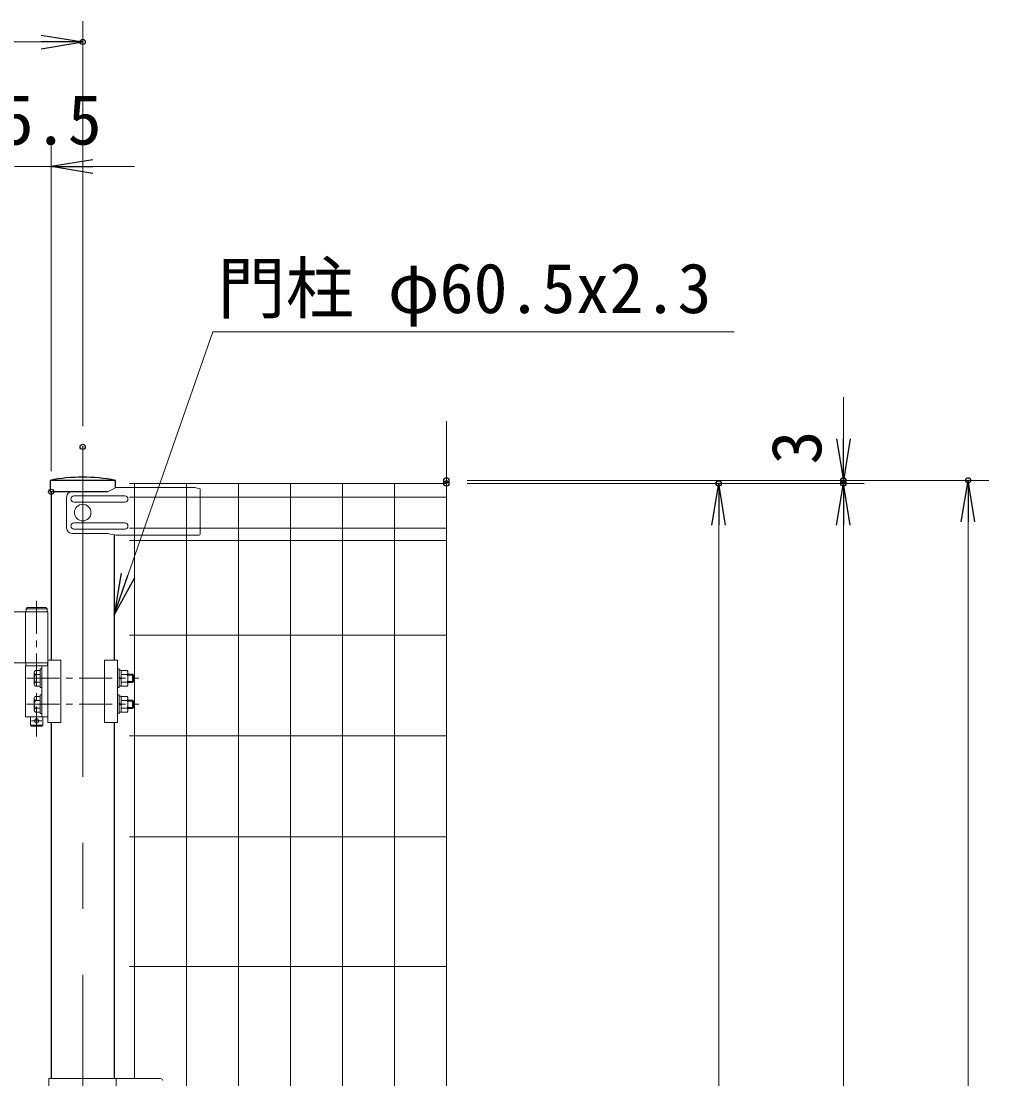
# Model space of a CAD drawing. Units: millimetres, scale not verified. Extents: x -4200 to 4200, y -2970 to 2970.
# Drawn here: x -1643 to -712, y 620 to 1638 of the extents above; entities that cross this region are included whole.
import ezdxf
from ezdxf.enums import TextEntityAlignment as Align

# ---------------------------------------------------------------- set-up
doc = ezdxf.new("R2010")
doc.units = ezdxf.units.MM
doc.header["$LTSCALE"] = 10
doc.header["$PDMODE"] = 32
doc.header["$PDSIZE"] = 5
doc.linetypes.add('USER1', pattern=[50.8, 31.75, -6.35, 6.35, -6.35])
for name, color, linetype, lineweight in [('0-3_D-STR1', 1, 'Continuous', 25), ('0-4_D-BMK', 2, 'USER1', 13), ('0-5_D-STR-DIM', 7, 'Continuous', 13), ('0-7_Defpoints', 6, 'Continuous', 25), ('0-8_D-STR3', 3, 'Continuous', 13), ('0-A_D-STR-TXT', 7, 'Continuous', 13), ('0-C_D-STR2', 7, 'Continuous', 13)]:
    doc.layers.add(name, color=color, linetype=linetype, lineweight=lineweight)
doc.layers.add('0-6_0', color=7, linetype='Continuous')
doc.styles.add('ＭＳ ゴシック', font='')
doc.styles.get('ＭＳ ゴシック').set_extended_font_data('MS Gothic')

# ---------------------------------------------------------------- blocks, each defined once
blk = doc.blocks.new('_Open')
at = {"layer": '0-6_0'}
blk.add_line((-10, 1.667), (0, 0), dxfattribs=at)
blk.add_lwpolyline([(-10, -1.667), (0, 0), (-10, 0)], dxfattribs=at)
blk = doc.blocks.new('U33')
at = {"layer": '0-4_D-BMK'}
for p, q in [((9554.3, 16870.3), (9554.3, 15565.6)), ((9456.3, 16125), (10538.3, 16125)), ((9456.3, 15875), (10538.3, 15875)), ((9604.3, 15715), (9504.3, 15715))]:
    blk.add_line(p, q, dxfattribs=at)
at = {"layer": '0-8_D-STR3'}
for p, q in [((9464.3, 16805), (9454.3, 16795)), ((9644.3, 16805), (9464.3, 16805)), ((9644.3, 16805), (9654.3, 16795)), ((9445.8, 16765), (8907.2, 16765)), ((9662.8, 16765), (9445.8, 16765)), ((9445.8, 16275), (9445.8, 16765)), ((9662.8, 16765), (9445.8, 16765)), ((9654.3, 16795), (9454.3, 16795)), ((9454.3, 16765), (9454.3, 16795)), ((9654.3, 16765), (9454.3, 16765)), ((9654.3, 16765), (9654.3, 16795)), ((9662.8, 16765), (9662.8, 15700)), ((9662.8, 16300), (9787.8, 16300)), ((9787.8, 16300), (9787.8, 15700)), ((10207, 16300), (10207, 15700)), ((10332, 16300), (10207, 16300)), ((10332, 16300), (10332, 15700)), ((9445.8, 16275), (8907.2, 16275)), ((9662.8, 16275), (9445.8, 16275)), ((9662.8, 16275), (9445.8, 16275)), ((9445.8, 15755), (9445.8, 16245)), ((9445.8, 16245), (9662.8, 16245)), ((9449.3, 16245), (9449.3, 16275)), ((9449.3, 16275), (9659.3, 16275)), ((9659.3, 16245), (9449.3, 16245)), ((9542.6, 16200), (9586.8, 16200)), ((9586.8, 16035), (9586.8, 16215)), ((9586.8, 16200), (9586.8, 16050)), ((9602.8, 15755), (9602.8, 16245)), ((9659.3, 16245), (9659.3, 16275)), ((10332, 16215), (10348, 16215)), ((10332, 16035), (10332, 16215)), ((10348, 16215), (10348, 16035)), ((10348, 16202), (10348, 16048)), ((10368, 16200), (10426, 16200)), ((10368, 16200), (10368, 16050)), ((9531.8, 16181.3), (9531.8, 16068.7)), ((9542.6, 16162.6), (9586.8, 16162.6)), ((9542.6, 16087.4), (9586.8, 16087.4)), ((10348, 16135.7), (10368, 16124.1)), ((10348, 16128.8), (10368, 16117.2)), ((10368, 16162.5), (10426, 16162.5)), ((10368, 16087.5), (10426, 16087.5)), ((10433, 16182.8), (10433, 16067.3)), ((10433, 16165), (10476.8, 16165)), ((10433, 16095), (10486.8, 16095)), ((10433, 16085), (10476.8, 16085)), ((10476.8, 16165), (10486.8, 16155)), ((9542.6, 16050), (9586.8, 16050)), ((9586.8, 16035), (9602.8, 16035)), ((10332, 16035), (10348, 16035)), ((10348, 16048), (10368, 16048)), ((10368, 16050), (10426, 16050)), ((9531.8, 15931.3), (9531.8, 15818.7)), ((9542.6, 15950), (9586.8, 15950)), ((9542.6, 15912.6), (9586.8, 15912.6)), ((9586.8, 15785), (9586.8, 15965)), ((9586.8, 15950), (9586.8, 15800)), ((10332, 15965), (10348, 15965)), ((10332, 15785), (10332, 15965)), ((10348, 15965), (10348, 15785)), ((10348, 15952), (10348, 15798)), ((10348, 15885.7), (10368, 15874.1)), ((10368, 15950), (10426, 15950)), ((10368, 15950), (10368, 15800)), ((10368, 15912.5), (10426, 15912.5)), ((10433, 15932.8), (10433, 15817.3)), ((10433, 15915), (10476.8, 15915)), ((10476.8, 15915), (10486.8, 15905)), ((9542.6, 15837.4), (9586.8, 15837.4)), ((9542.6, 15800), (9586.8, 15800)), ((9586.8, 15785), (9602.8, 15785)), ((10332, 15785), (10348, 15785)), ((10348, 15878.8), (10368, 15867.2)), ((10348, 15798), (10368, 15798)), ((10368, 15837.5), (10426, 15837.5)), ((10368, 15800), (10426, 15800)), ((10433, 15845), (10486.8, 15845)), ((10433, 15835), (10476.8, 15835)), ((9662.8, 15755), (9445.8, 15755)), ((9494.3, 15755), (9494.3, 15675)), ((9614.3, 15755), (9614.3, 15675)), ((9662.8, 15700), (9787.8, 15700)), ((10332, 15700), (10207, 15700)), ((9494.3, 15675), (9504.3, 15665)), ((9494.3, 15675), (9614.3, 15675)), ((9504.3, 15665), (9604.3, 15665)), ((9604.3, 15665), (9614.3, 15675))]:
    blk.add_line(p, q, dxfattribs=at)
for points in [[(9586.8, 16215), (9602.8, 16215), (9602.8, 16035)], [(10348, 16202), (10368, 16202), (10368, 16048)], [(10433, 16155), (10486.8, 16155), (10486.8, 16095)], [(10476.8, 16165), (10476.8, 16085), (10486.8, 16095)], [(9586.8, 15965), (9602.8, 15965), (9602.8, 15785)], [(10348, 15952), (10368, 15952), (10368, 15798)], [(10433, 15905), (10486.8, 15905), (10486.8, 15845)], [(10476.8, 15915), (10476.8, 15835), (10486.8, 15845)]]:
    blk.add_lwpolyline(points, dxfattribs=at)
blk.add_circle((9554.3, 15715), 20, dxfattribs=at)
for centre, radius, start, end in [((9553.4, 16181.3), 21.6, 120, 240), ((10404.6, 16181.2), 28.5, 318.83491, 41.16509), ((9602.6, 16125), 70.8, 147.93138, 212.06862), ((9553.4, 16068.7), 21.6, 120, 240), ((10329.1, 16125), 104, 338.85295, 21.14705), ((10404.6, 16068.7), 28.5, 318.86505, 41.13495), ((9553.4, 15931.3), 21.6, 120, 240), ((9602.6, 15875), 70.8, 147.93138, 212.06862), ((10404.6, 15931.2), 28.5, 318.83491, 41.16509), ((10329.1, 15875), 104, 338.85295, 21.14705), ((9553.4, 15818.7), 21.6, 120, 240), ((10404.6, 15818.7), 28.5, 318.86505, 41.13495)]:
    blk.add_arc(centre, radius, start, end, dxfattribs=at)

msp = doc.modelspace()

# ---------------------------------------------------------------- linework, layer by layer
at = {"layer": '0-3_D-STR1'}
for p, q in [((-1552.6, 1195.99), (-1615.5, 1195.99)), ((-1615.5, 1195.99), (-1615.5, 1184.99)), ((-1552.6, 1195.99), (-1615.5, 1195.99)), ((-1615.5, 1195.99), (-1615.5, 1184.99)), ((-1552.6, 1188.66), (-1552.6, 1195.99)), ((-1552.6, 1188.66), (-1552.6, 1195.99)), ((-1560.06, 1184.99), (-1615.5, 1184.99)), ((-1560.06, 1184.99), (-1615.5, 1184.99)), ((-1614.3, 1184.99), (-1614.3, 1022.99)), ((-1553.8, 1143.6), (-1553.8, 1022.99)), ((-1614.3, 962.99), (-1614.3, 620.24)), ((-1553.8, 962.99), (-1553.8, 620.24))]:
    msp.add_line(p, q, dxfattribs=at)
msp.add_arc((-1584.05, 1036.56), 162.5, 78.84081, 101.15919, dxfattribs=at)
msp.add_arc((-1584.05, 1036.56), 162.5, 78.84081, 101.15919, dxfattribs=at)
at = {"layer": '0-4_D-BMK'}
msp.add_line((-1584.05, 1228.23), (-1584.05, -917.59), dxfattribs=at)
at = {"layer": '0-5_D-STR-DIM'}
for p, q in [((-1584.05, 1248.23), (-1584.05, 1637.98)), ((-2579.05, 1617.98), (-1624.05, 1617.98)), ((-1614.3, 1204.99), (-1614.3, 1517.98)), ((-1614.3, 1497.98), (-1649.8, 1497.98)), ((-1574.3, 1497.98), (-1534.3, 1497.98)), ((-852.01, 1235.99), (-852.01, 1275.99)), ((-1214.05, 1195.99), (-712.01, 1195.99)), ((-1214.05, 1195.99), (-832.01, 1195.99)), ((-1214.05, 1192.99), (-952.01, 1192.99)), ((-1214.05, 1192.99), (-832.01, 1192.99)), ((-1214.05, 1192.99), (-832.01, 1192.99)), ((-852.01, 1192.99), (-852.01, 1195.99)), ((-972.01, -537.01), (-972.01, 1152.99)), ((-852.01, -567.01), (-852.01, 1152.99)), ((-852.01, 1152.99), (-852.01, 1112.99)), ((-732.01, -867.01), (-732.01, 1155.99))]:
    msp.add_line(p, q, dxfattribs=at)
at = {"layer": '0-7_Defpoints'}
for p in [(-1584.05, 1617.98), (-1584.05, 1228.23), (-1234.05, 1195.99), (-1234.05, 1192.99), (-972.01, 1192.99), (-852.01, 1195.99), (-852.01, 1192.99), (-732.01, 1195.99), (-1614.3, 1184.99)]:
    msp.add_point(p, dxfattribs=at)
at = {"layer": '0-8_D-STR3'}
for p, q in [((-1560.06, 1184.99), (-1594.53, 1184.99)), ((-1543.46, 1180.99), (-1592.46, 1180.99)), ((-1551.92, 1188.99), (-1560.06, 1184.99)), ((-1476.05, 1188.99), (-1551.92, 1188.99)), ((-1476.05, 1188.99), (-1471.05, 1187.99)), ((-1471.05, 1187.99), (-1471.05, 1144.17)), ((-1599.53, 1179.99), (-1599.53, 1149.99)), ((-1543.46, 1174.99), (-1592.46, 1174.99)), ((-1543.46, 1154.99), (-1592.46, 1154.99)), ((-1560.06, 1144.99), (-1594.53, 1144.99)), ((-1543.46, 1148.99), (-1592.46, 1148.99)), ((-1560.06, 1144.99), (-1551.84, 1143.17)), ((-1551.84, 1143.17), (-1472.05, 1143.17)), ((-1616.6, 620.24), (-1509.05, 620.24)), ((-1616.6, 620.24), (-1616.6, 599.24)), ((-1551.89, 620.24), (-1551.89, 612.24))]:
    msp.add_line(p, q, dxfattribs=at)
msp.add_circle((-1584.05, 1164.99), 8, dxfattribs=at)
for centre, radius, start, end in [((-1594.53, 1179.99), 5, 90, 180), ((-1592.46, 1177.99), 3, 90, 270), ((-1543.46, 1177.99), 3, 270, 90), ((-1592.46, 1151.99), 3, 90, 270), ((-1543.46, 1151.99), 3, 270, 90), ((-1594.53, 1149.99), 5, 180, 270), ((-1472.05, 1144.17), 1, 270, 0), ((-1509.05, 618.24), 2, 0, 90)]:
    msp.add_arc(centre, radius, start, end, dxfattribs=at)
at = {"layer": '0-A_D-STR-TXT'}
msp.add_lwpolyline([(-957.04, 1338.99), (-1458.68, 1338.99), (-1540.6, 1104.46)], dxfattribs=at)
at = {"layer": '0-C_D-STR2'}
for p, q in [((-1234.05, 1192.99), (-1539.05, 1192.99)), ((-1534.05, 1192.99), (-1534.05, 620.24)), ((-1484.05, 1192.99), (-1484.05, -577.01)), ((-1434.05, 1192.99), (-1434.05, -577.01)), ((-1384.05, 1192.99), (-1384.05, -577.01)), ((-1334.05, 1192.99), (-1334.05, -577.01)), ((-1284.05, 1192.99), (-1284.05, -577.01)), ((-1234.05, 1179.89), (-1539.05, 1179.89)), ((-1234.05, 1150.09), (-1539.05, 1150.09)), ((-1234.05, 1138.23), (-1539.05, 1138.23)), ((-1234.05, 1046.99), (-1539.05, 1046.99)), ((-1234.05, 949.99), (-1539.05, 949.99)), ((-1234.05, 852.99), (-1539.05, 852.99)), ((-1234.05, 727.99), (-1539.05, 727.99))]:
    msp.add_line(p, q, dxfattribs=at)
msp.add_lwpolyline([(-1234.05, -742.01), (-1234.05, 282.34), (-1269.29, 295.16), (-1198.81, 320.81), (-1234.05, 333.64), (-1234.05, 1252.99)], dxfattribs=at)

# ---------------------------------------------------------------- block references
at = {"layer": '0-5_D-STR-DIM'}
for name, p, xscale, yscale in [('_Open', (-1584.05, 1617.98), 4, 4), ('U33', (-2583.8, -607.01), 0.1, 0.1)]:
    msp.add_blockref(name, p, dxfattribs=dict(at, xscale=xscale, yscale=yscale))
at = {"layer": '0-5_D-STR-DIM', "xscale": 4, "yscale": 4}
for p, rotation in [((-1614.3, 1497.98), 180), ((-852.01, 1195.99), 270), ((-972.01, 1192.99), 90), ((-852.01, 1192.99), 90), ((-852.01, 1192.99), 90), ((-732.01, 1195.99), 90)]:
    msp.add_blockref('_Open', p, dxfattribs=dict(at, rotation=rotation))
at = {"layer": '0-A_D-STR-TXT', "xscale": 4, "yscale": 4, "rotation": 250.74432}
msp.add_blockref('_Open', (-1553.8, 1066.69), dxfattribs=at)

# ---------------------------------------------------------------- texts
at = {"layer": '0-5_D-STR-DIM', "style": 'ＭＳ ゴシック'}
msp.add_text('35.5', height=48.09, dxfattribs=at).set_placement((-1696.52, 1504.73), align=Align.BOTTOM_LEFT)
msp.add_text('3', height=48.09, rotation=90, dxfattribs=at).set_placement((-858.76, 1211.31), align=Align.BOTTOM_LEFT)
at = {"layer": '0-A_D-STR-TXT', "style": 'ＭＳ ゴシック'}
msp.add_text('門柱 φ60.5x2.3', height=48.09, dxfattribs=at).set_placement((-1454.28, 1342.56), align=Align.BOTTOM_LEFT)

doc.saveas('drawing.dxf')
